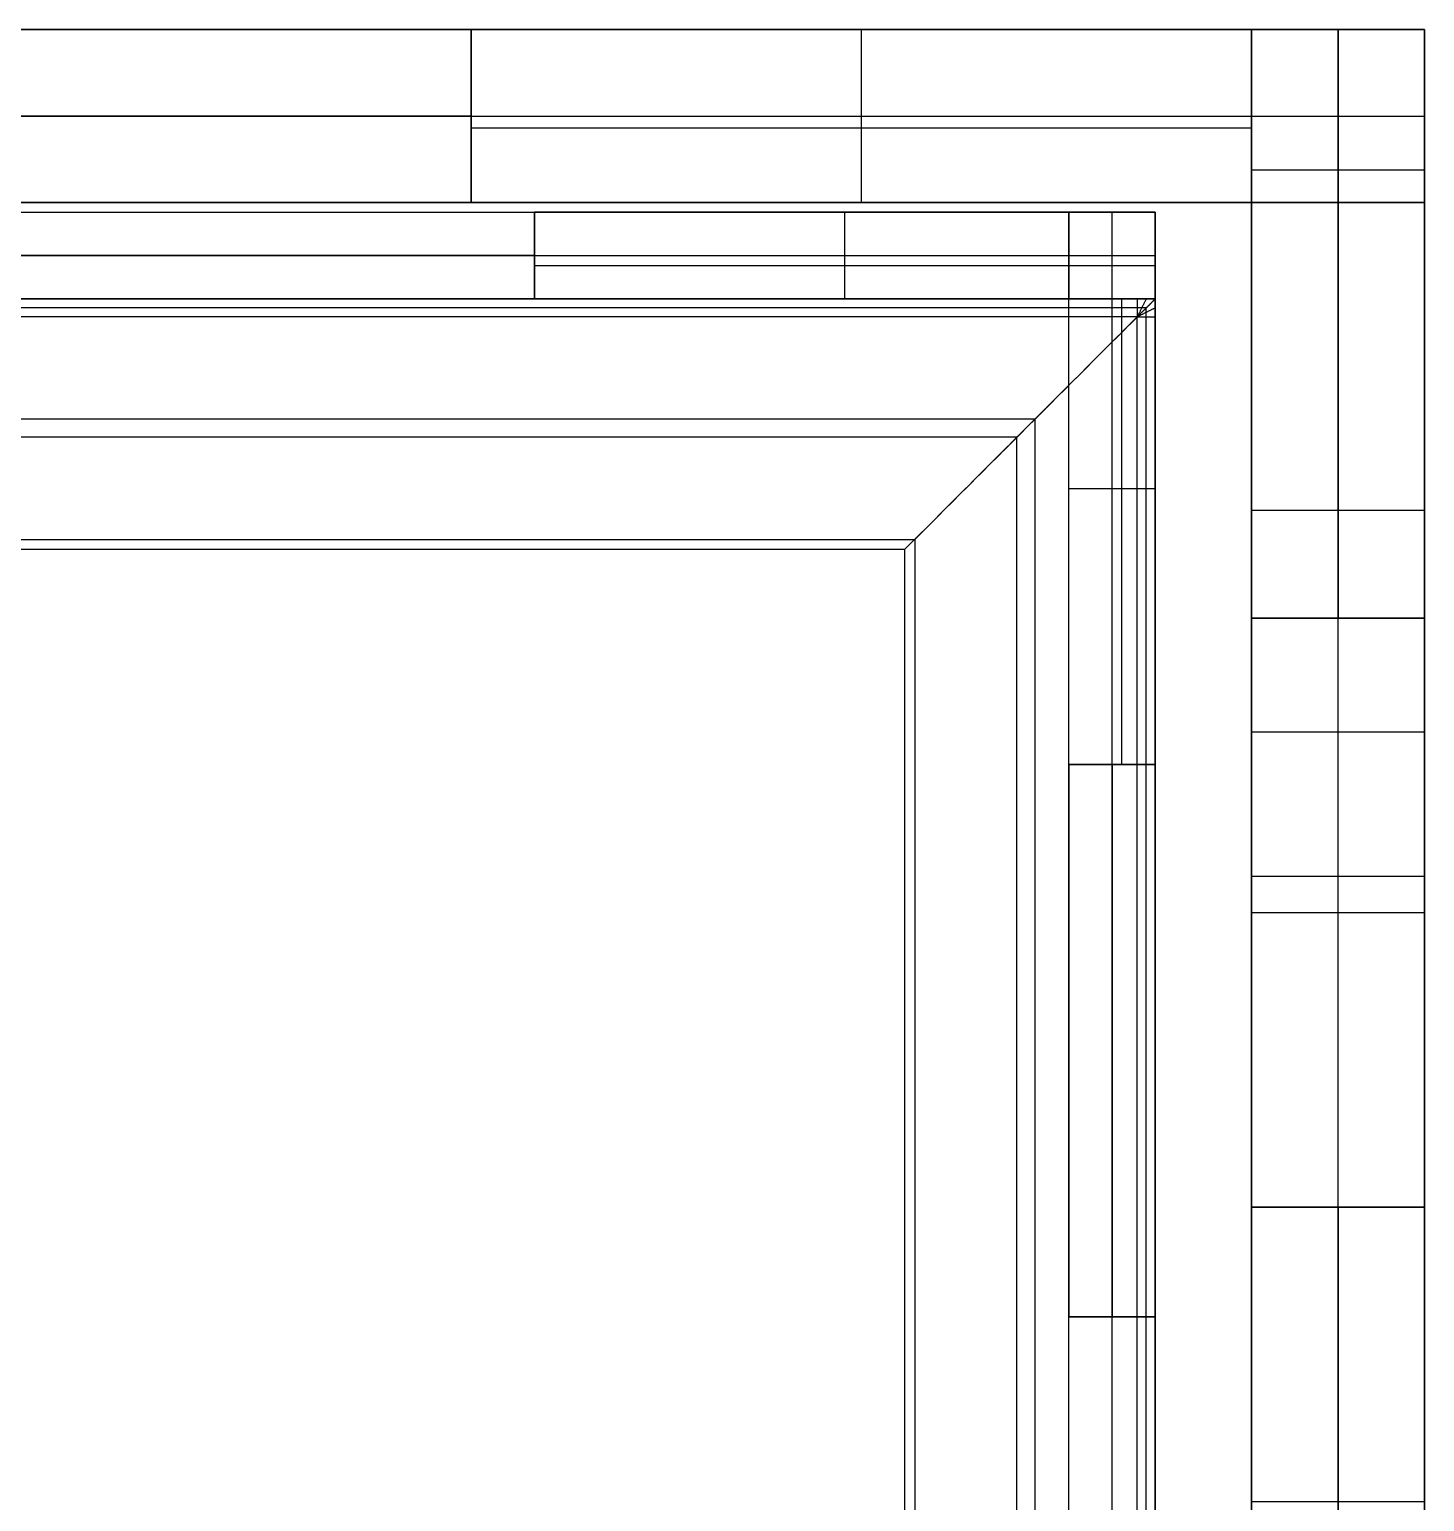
# Model space of a CAD drawing. Header units: millimetres. Extents: x -9556 to -1947, y -3269 to 306.
# Drawn here: x -3080.6 to -2935.5, y 153 to 306 of the extents above; entities that cross this region are included whole.
import ezdxf

# ---------------------------------------------------------------- set-up
doc = ezdxf.new("R2010")
doc.units = ezdxf.units.MM
doc.header["$MEASUREMENT"] = 0
for name, color, linetype, true_color in [('2 TRAY TROLLEY$ASSEMBLED$SINGLE BOX', 7, 'Continuous', 0x000000), ('2 TRAY TROLLEY$ASSEMBLED$TRAY', 7, 'Continuous', 0x000000), ('2 TRAY TROLLEY$ASSEMBLED$TROLLY', 7, 'Continuous', 0x000000)]:
    doc.layers.add(name, color=color, linetype=linetype, true_color=true_color)

msp = doc.modelspace()

# ---------------------------------------------------------------- linework, layer by layer
at = {"layer": '2 TRAY TROLLEY$ASSEMBLED$SINGLE BOX', "color": 96, "true_color": 0x007f00}
for p, q in [((-3673.54, 287, 467), (-2963.54, 287, 467)), ((-3092.64, 287, 100), (-3028.09, 287, 100)), ((-2995.82, 278, 109), (-2995.82, 287, 109)), ((-2972.54, 287, 160.14), (-2972.54, 278, 160.14)), ((-2972.54, 287, 211.29), (-2972.54, 278, 211.29)), ((-2972.54, 278, 313.57), (-2972.54, 287, 313.57)), ((-2972.54, 287, 262.43), (-2972.54, 278, 262.43)), ((-2972.54, 278, 415.86), (-2972.54, 287, 415.86)), ((-2972.54, 287, 364.71), (-2972.54, 278, 364.71)), ((-2972.54, 278, 185.71), (-2972.54, 287, 185.71)), ((-2972.54, 278, 288), (-2972.54, 287, 288)), ((-2972.54, 278, 390.29), (-2972.54, 287, 390.29)), ((-2968.04, 278, 160.14), (-2968.04, 287, 160.14)), ((-2968.04, 278, 211.29), (-2968.04, 287, 211.29)), ((-2968.04, 278, 313.57), (-2968.04, 287, 313.57)), ((-2968.04, 278, 262.43), (-2968.04, 287, 262.43)), ((-2968.04, 278, 415.86), (-2968.04, 287, 415.86)), ((-2968.04, 278, 364.71), (-2968.04, 287, 364.71)), ((-2963.54, 278, 467), (-2963.54, 287, 467)), ((-2963.54, 287, 211.29), (-2963.54, 287, 262.43)), ((-2963.54, 287, 313.57), (-2963.54, 287, 364.71)), ((-2963.54, 287, 415.86), (-2963.54, 287, 467)), ((-2963.54, 287, 109), (-2963.54, 287, 160.14)), ((-3673.54, 282.5, 467), (-2963.54, 282.5, 467)), ((-3028.09, 282.5, 100), (-3092.64, 282.5, 100)), ((-2963.54, 282.5, 467), (-2963.54, 282.5, 415.86)), ((-2963.54, 282.5, 262.43), (-2963.54, 282.5, 211.29)), ((-2963.54, 282.5, 364.71), (-2963.54, 282.5, 313.57)), ((-2963.54, 282.5, 160.14), (-2963.54, 282.5, 109)), ((-2963.54, 281.42, 109), (-3028.09, 281.42, 109)), ((-2963.54, 278, 467), (-3673.54, 278, 467)), ((-3092.64, 278, 100), (-3028.09, 278, 100)), ((-2963.54, 278, 211.29), (-2963.54, 278, 262.43)), ((-2963.54, 278, 313.57), (-2963.54, 278, 364.71)), ((-2963.54, 278, 415.86), (-2963.54, 278, 467)), ((-2963.54, 278, 109), (-2963.54, 278, 160.14))]:
    msp.add_line(p, q, dxfattribs=at)
at = {"layer": '2 TRAY TROLLEY$ASSEMBLED$SINGLE BOX', "color": 6, "true_color": 0xff00ff}
for p, q in [((-2963.54, 287, 100), (-3028.09, 287, 100)), ((-3028.09, 287, 109), (-2963.54, 287, 109)), ((-2963.54, 287, 104.5), (-3028.09, 287, 104.5)), ((-3028.09, 287, 104.5), (-3028.09, 278, 104.5)), ((-2995.82, 287, 100), (-2995.82, 287, 109)), ((-2963.54, 287, 109), (-2963.54, 229.6, 109)), ((-2963.54, 229.6, 100), (-2963.54, 287, 100)), ((-2963.54, 229.6, 104.5), (-2963.54, 287, 104.5)), ((-3028.09, 282.5, 109), (-3028.09, 282.5, 100)), ((-3028.09, 278, 104.5), (-3092.64, 278, 104.5)), ((-3060.36, 278, 109), (-3060.36, 278, 100)), ((-2963.54, 258.3, 100), (-2963.54, 258.3, 109)), ((-2972.54, 229.6, 104.5), (-2972.54, 172.2, 104.5)), ((-2963.54, 229.6, 104.5), (-2972.54, 229.6, 104.5)), ((-2968.04, 229.6, 109), (-2968.04, 229.6, 100)), ((-2972.54, 200.9, 109), (-2972.54, 200.9, 100)), ((-2972.54, 172.2, 104.5), (-2963.54, 172.2, 104.5)), ((-2968.04, 172.2, 109), (-2968.04, 172.2, 100)), ((-2963.54, 114.8, 100), (-2963.54, 172.2, 100)), ((-2963.54, 172.2, 109), (-2963.54, 114.8, 109)), ((-2963.54, 114.8, 104.5), (-2963.54, 172.2, 104.5))]:
    msp.add_line(p, q, dxfattribs=at)
at = {"layer": '2 TRAY TROLLEY$ASSEMBLED$SINGLE BOX', "color": 5, "true_color": 0x0000ff}
for p, q in [((-2972.54, 287, 262.43), (-2972.54, 287, 313.57)), ((-2972.54, 287, 364.71), (-2972.54, 287, 415.86)), ((-2972.54, 287, 160.14), (-2972.54, 287, 211.29)), ((-2972.54, 287, 283.5), (-2963.54, 287, 283.5)), ((-2968.04, 287, 211.29), (-2968.04, 287, 160.14)), ((-2968.04, 287, 313.57), (-2968.04, 287, 262.43)), ((-2968.04, 287, 415.86), (-2968.04, 287, 364.71)), ((-2963.54, 287, 262.43), (-2963.54, 287, 313.57)), ((-2963.54, 287, 364.71), (-2963.54, 287, 415.86)), ((-2963.54, 287, 160.14), (-2963.54, 287, 211.29)), ((-2972.54, 9, 467), (-2972.54, 278, 467)), ((-2972.54, 278, 236.86), (-2963.54, 278, 236.86)), ((-2972.54, 278, 339.14), (-2963.54, 278, 339.14)), ((-2972.54, 278, 441.43), (-2963.54, 278, 441.43)), ((-2972.54, 278, 134.57), (-2963.54, 278, 134.57)), ((-2968.04, 9, 467), (-2968.04, 278, 467)), ((-2967.06, 278, 109), (-2967.06, 229.6, 109)), ((-2963.54, 278, 467), (-2963.54, 9, 467)), ((-2972.54, 258.3, 109), (-2963.54, 258.3, 109)), ((-2972.54, 172.2, 100), (-2972.54, 229.6, 100)), ((-2968.04, 229.6, 100), (-2968.04, 172.2, 100)), ((-2963.54, 172.2, 100), (-2963.54, 229.6, 100))]:
    msp.add_line(p, q, dxfattribs=at)
at = {"layer": '2 TRAY TROLLEY$ASSEMBLED$SINGLE BOX', "color": 96, "true_color": 0x007f00}
for points in [[(-3664.54, 287, 283.5), (-3318.54, 287, 283.5), (-2972.54, 287, 283.5)], [(-3028.09, 287, 100), (-3028.09, 287, 104.5), (-3028.09, 287, 109)], [(-2963.54, 287, 109), (-2995.82, 287, 109), (-3028.09, 287, 109)], [(-3028.09, 278, 100), (-3028.09, 282.5, 100), (-3028.09, 287, 100)], [(-3028.09, 287, 109), (-3028.09, 282.5, 109), (-3028.09, 278, 109)], [(-2963.54, 287, 160.14), (-2968.04, 287, 160.14), (-2972.54, 287, 160.14)], [(-2972.54, 287, 160.14), (-2972.54, 287, 185.71), (-2972.54, 287, 211.29)], [(-2972.54, 287, 211.29), (-2968.04, 287, 211.29), (-2963.54, 287, 211.29)], [(-2972.54, 287, 313.57), (-2968.04, 287, 313.57), (-2963.54, 287, 313.57)], [(-2963.54, 287, 262.43), (-2968.04, 287, 262.43), (-2972.54, 287, 262.43)], [(-2972.54, 287, 262.43), (-2972.54, 287, 288), (-2972.54, 287, 313.57)], [(-2972.54, 287, 415.86), (-2968.04, 287, 415.86), (-2963.54, 287, 415.86)], [(-2963.54, 287, 364.71), (-2968.04, 287, 364.71), (-2972.54, 287, 364.71)], [(-2972.54, 287, 364.71), (-2972.54, 287, 390.29), (-2972.54, 287, 415.86)], [(-2963.54, 278, 160.14), (-2963.54, 282.5, 160.14), (-2963.54, 287, 160.14)], [(-2963.54, 287, 211.29), (-2963.54, 282.5, 211.29), (-2963.54, 278, 211.29)], [(-2963.54, 287, 313.57), (-2963.54, 282.5, 313.57), (-2963.54, 278, 313.57)], [(-2963.54, 287, 262.43), (-2963.54, 282.5, 262.43), (-2963.54, 278, 262.43)], [(-2963.54, 287, 415.86), (-2963.54, 282.5, 415.86), (-2963.54, 278, 415.86)], [(-2963.54, 287, 364.71), (-2963.54, 282.5, 364.71), (-2963.54, 278, 364.71)], [(-2963.54, 278, 109), (-2963.54, 282.5, 109), (-2963.54, 287, 109)], [(-3028.09, 281.42, 109), (-3028.09, 281.42, 104.5), (-3028.09, 281.42, 100)], [(-3664.54, 278, 283.5), (-3318.54, 278, 283.5), (-2972.54, 278, 283.5)], [(-3028.09, 278, 109), (-3028.09, 278, 104.5), (-3028.09, 278, 100)], [(-3028.09, 278, 109), (-2995.82, 278, 109), (-2963.54, 278, 109)], [(-2972.54, 278, 160.14), (-2968.04, 278, 160.14), (-2963.54, 278, 160.14)], [(-2972.54, 278, 211.29), (-2972.54, 278, 185.71), (-2972.54, 278, 160.14)], [(-2963.54, 278, 211.29), (-2968.04, 278, 211.29), (-2972.54, 278, 211.29)], [(-2963.54, 278, 313.57), (-2968.04, 278, 313.57), (-2972.54, 278, 313.57)], [(-2972.54, 278, 262.43), (-2968.04, 278, 262.43), (-2963.54, 278, 262.43)], [(-2972.54, 278, 313.57), (-2972.54, 278, 288), (-2972.54, 278, 262.43)], [(-2963.54, 278, 415.86), (-2968.04, 278, 415.86), (-2972.54, 278, 415.86)], [(-2972.54, 278, 364.71), (-2968.04, 278, 364.71), (-2963.54, 278, 364.71)], [(-2972.54, 278, 415.86), (-2972.54, 278, 390.29), (-2972.54, 278, 364.71)]]:
    msp.add_open_spline(points, degree=2, dxfattribs=at)
at = {"layer": '2 TRAY TROLLEY$ASSEMBLED$SINGLE BOX', "color": 6, "true_color": 0xff00ff}
for points in [[(-3028.09, 278, 100), (-3028.09, 282.5, 100), (-3028.09, 287, 100)], [(-3028.09, 287, 100), (-3028.09, 287, 104.5), (-3028.09, 287, 109)], [(-3028.09, 287, 109), (-3028.09, 282.5, 109), (-3028.09, 278, 109)], [(-2963.54, 287, 109), (-2963.54, 287, 104.5), (-2963.54, 287, 100)], [(-3092.64, 278, 100), (-3060.36, 278, 100), (-3028.09, 278, 100)], [(-3028.09, 278, 109), (-3060.36, 278, 109), (-3092.64, 278, 109)], [(-3028.09, 278, 100), (-3028.09, 278, 104.5), (-3028.09, 278, 109)], [(-2972.54, 229.6, 100), (-2972.54, 200.9, 100), (-2972.54, 172.2, 100)], [(-2963.54, 229.6, 100), (-2968.04, 229.6, 100), (-2972.54, 229.6, 100)], [(-2972.54, 172.2, 109), (-2972.54, 200.9, 109), (-2972.54, 229.6, 109)], [(-2972.54, 229.6, 109), (-2968.04, 229.6, 109), (-2963.54, 229.6, 109)], [(-2972.54, 229.6, 100), (-2972.54, 229.6, 104.5), (-2972.54, 229.6, 109)], [(-2963.54, 229.6, 100), (-2963.54, 229.6, 104.5), (-2963.54, 229.6, 109)], [(-2972.54, 172.2, 100), (-2968.04, 172.2, 100), (-2963.54, 172.2, 100)], [(-2963.54, 172.2, 109), (-2968.04, 172.2, 109), (-2972.54, 172.2, 109)], [(-2972.54, 172.2, 100), (-2972.54, 172.2, 104.5), (-2972.54, 172.2, 109)], [(-2963.54, 172.2, 109), (-2963.54, 172.2, 104.5), (-2963.54, 172.2, 100)]]:
    msp.add_open_spline(points, degree=2, dxfattribs=at)
at = {"layer": '2 TRAY TROLLEY$ASSEMBLED$SINGLE BOX', "color": 5, "true_color": 0x0000ff}
for points in [[(-2963.54, 287, 262.43), (-2968.04, 287, 262.43), (-2972.54, 287, 262.43)], [(-2972.54, 287, 211.29), (-2968.04, 287, 211.29), (-2963.54, 287, 211.29)], [(-2972.54, 287, 262.43), (-2972.54, 282.5, 262.43), (-2972.54, 278, 262.43)], [(-2972.54, 278, 211.29), (-2972.54, 282.5, 211.29), (-2972.54, 287, 211.29)], [(-2963.54, 287, 364.71), (-2968.04, 287, 364.71), (-2972.54, 287, 364.71)], [(-2972.54, 287, 313.57), (-2968.04, 287, 313.57), (-2963.54, 287, 313.57)], [(-2972.54, 287, 364.71), (-2972.54, 282.5, 364.71), (-2972.54, 278, 364.71)], [(-2972.54, 278, 313.57), (-2972.54, 282.5, 313.57), (-2972.54, 287, 313.57)], [(-2972.54, 287, 415.86), (-2968.04, 287, 415.86), (-2963.54, 287, 415.86)], [(-2972.54, 278, 415.86), (-2972.54, 282.5, 415.86), (-2972.54, 287, 415.86)], [(-2963.54, 287, 160.14), (-2968.04, 287, 160.14), (-2972.54, 287, 160.14)], [(-2972.54, 287, 160.14), (-2972.54, 282.5, 160.14), (-2972.54, 278, 160.14)], [(-2972.54, 0, 283.5), (-2972.54, 143.5, 283.5), (-2972.54, 287, 283.5)], [(-2963.54, 278, 262.43), (-2963.54, 282.5, 262.43), (-2963.54, 287, 262.43)], [(-2963.54, 287, 211.29), (-2963.54, 282.5, 211.29), (-2963.54, 278, 211.29)], [(-2963.54, 278, 364.71), (-2963.54, 282.5, 364.71), (-2963.54, 287, 364.71)], [(-2963.54, 287, 313.57), (-2963.54, 282.5, 313.57), (-2963.54, 278, 313.57)], [(-2963.54, 287, 415.86), (-2963.54, 282.5, 415.86), (-2963.54, 278, 415.86)], [(-2963.54, 278, 160.14), (-2963.54, 282.5, 160.14), (-2963.54, 287, 160.14)], [(-2963.54, 0, 283.5), (-2963.54, 143.5, 283.5), (-2963.54, 287, 283.5)], [(-2972.54, 229.6, 109), (-2972.54, 253.8, 109), (-2972.54, 278, 109)], [(-2972.54, 278, 211.29), (-2972.54, 278, 236.86), (-2972.54, 278, 262.43)], [(-2972.54, 278, 262.43), (-2968.04, 278, 262.43), (-2963.54, 278, 262.43)], [(-2963.54, 278, 211.29), (-2968.04, 278, 211.29), (-2972.54, 278, 211.29)], [(-2972.54, 278, 313.57), (-2972.54, 278, 339.14), (-2972.54, 278, 364.71)], [(-2972.54, 278, 364.71), (-2968.04, 278, 364.71), (-2963.54, 278, 364.71)], [(-2963.54, 278, 313.57), (-2968.04, 278, 313.57), (-2972.54, 278, 313.57)], [(-2972.54, 278, 467), (-2968.04, 278, 467), (-2963.54, 278, 467)], [(-2972.54, 278, 415.86), (-2972.54, 278, 441.43), (-2972.54, 278, 467)], [(-2963.54, 278, 415.86), (-2968.04, 278, 415.86), (-2972.54, 278, 415.86)], [(-2963.54, 278, 109), (-2968.04, 278, 109), (-2972.54, 278, 109)], [(-2972.54, 278, 109), (-2972.54, 278, 134.57), (-2972.54, 278, 160.14)], [(-2972.54, 278, 160.14), (-2968.04, 278, 160.14), (-2963.54, 278, 160.14)], [(-2963.54, 278, 262.43), (-2963.54, 278, 236.86), (-2963.54, 278, 211.29)], [(-2963.54, 278, 364.71), (-2963.54, 278, 339.14), (-2963.54, 278, 313.57)], [(-2963.54, 278, 467), (-2963.54, 278, 441.43), (-2963.54, 278, 415.86)], [(-2963.54, 278, 160.14), (-2963.54, 278, 134.57), (-2963.54, 278, 109)], [(-2963.54, 278, 109), (-2963.54, 253.8, 109), (-2963.54, 229.6, 109)], [(-2972.54, 229.6, 109), (-2972.54, 229.6, 104.5), (-2972.54, 229.6, 100)], [(-2972.54, 229.6, 100), (-2968.04, 229.6, 100), (-2963.54, 229.6, 100)], [(-2963.54, 229.6, 109), (-2968.04, 229.6, 109), (-2972.54, 229.6, 109)], [(-2967.06, 229.6, 109), (-2967.06, 229.6, 104.5), (-2967.06, 229.6, 100)], [(-2963.54, 229.6, 100), (-2963.54, 229.6, 104.5), (-2963.54, 229.6, 109)], [(-2972.54, 172.2, 100), (-2972.54, 172.2, 104.5), (-2972.54, 172.2, 109)], [(-2972.54, 114.8, 109), (-2972.54, 143.5, 109), (-2972.54, 172.2, 109)], [(-2963.54, 172.2, 100), (-2968.04, 172.2, 100), (-2972.54, 172.2, 100)], [(-2972.54, 172.2, 109), (-2968.04, 172.2, 109), (-2963.54, 172.2, 109)], [(-2963.54, 172.2, 109), (-2963.54, 172.2, 104.5), (-2963.54, 172.2, 100)], [(-2963.54, 172.2, 109), (-2963.54, 143.5, 109), (-2963.54, 114.8, 109)]]:
    msp.add_open_spline(points, degree=2, dxfattribs=at)
at = {"layer": '2 TRAY TROLLEY$ASSEMBLED$TRAY', "color": 1, "true_color": 0xff0000}
for points, degree in [([(-2965.42, 278, 520), (-3138.54, 278, 520), (-3311.67, 278, 520)], 2), ([(-2965.42, 277.06, 521.17), (-3138.54, 277.06, 521.17), (-3311.67, 277.06, 521.17)], 2), ([(-2988.54, 253, 500), (-2980.21, 261.33, 506.67), (-2971.88, 269.67, 513.33), (-2963.54, 278, 520)], 3), ([(-2963.54, 278, 520), (-2964.48, 277.06, 521.17), (-2965.42, 276.13, 522.34)], 2), ([(-2963.54, 278, 520), (-2964.48, 278, 520), (-2965.42, 278, 520)], 2), ([(-2965.42, 278, 520), (-2965.42, 277.06, 521.17), (-2965.42, 276.13, 522.34)], 2), ([(-2964.48, 278, 520), (-2964.95, 277.06, 521.17), (-2965.42, 276.13, 522.34)], 2), ([(-2963.54, 277.06, 520), (-2964.48, 276.59, 521.17), (-2965.42, 276.13, 522.34)], 2), ([(-2964.48, 277.06, 521.17), (-2964.95, 277.06, 521.17), (-2965.42, 277.06, 521.17)], 2), ([(-2964.48, 276.13, 521.17), (-2964.48, 276.59, 521.17), (-2964.48, 277.06, 521.17)], 2), ([(-2963.54, 276.13, 520), (-2963.54, 277.06, 520), (-2963.54, 278, 520)], 2), ([(-2965.42, 276.13, 522.34), (-3138.54, 276.13, 522.34), (-3311.67, 276.13, 522.34)], 2), ([(-2965.42, 276.13, 522.34), (-2973.48, 268.07, 515.9), (-2981.54, 260.01, 509.45), (-2989.6, 251.95, 503)], 3), ([(-2965.42, 276.13, 522.34), (-2964.48, 276.13, 521.17), (-2963.54, 276.13, 520)], 2), ([(-2965.42, 29.87, 522.34), (-2965.42, 153, 522.34), (-2965.42, 276.13, 522.34)], 2), ([(-2964.48, 29.87, 521.17), (-2964.48, 153, 521.17), (-2964.48, 276.13, 521.17)], 2), ([(-2963.54, 29.87, 520), (-2963.54, 153, 520), (-2963.54, 276.13, 520)], 2), ([(-2976.04, 265.5, 510), (-3138.54, 265.5, 510), (-3301.04, 265.5, 510)], 2), ([(-2976.04, 40.5, 510), (-2976.04, 153, 510), (-2976.04, 265.5, 510)], 2), ([(-2977.92, 263.63, 512.34), (-3138.54, 263.63, 512.34), (-3299.17, 263.63, 512.34)], 2), ([(-2977.92, 42.37, 512.34), (-2977.92, 153, 512.34), (-2977.92, 263.63, 512.34)], 2), ([(-3288.54, 253, 500), (-3138.54, 253, 500), (-2988.54, 253, 500)], 2), ([(-2988.54, 253, 500), (-2988.54, 153, 500), (-2988.54, 53, 500)], 2), ([(-2989.6, 251.95, 503), (-3138.54, 251.95, 503), (-3287.49, 251.95, 503)], 2), ([(-2989.6, 251.95, 503), (-2989.6, 153, 503), (-2989.6, 54.05, 503)], 2)]:
    msp.add_open_spline(points, degree=degree, dxfattribs=at)
at = {"layer": '2 TRAY TROLLEY$ASSEMBLED$TROLLY', "color": 6, "true_color": 0xff00ff}
for p, q in [((-2953.54, 306, 116), (-3683.54, 306, 116)), ((-2953.54, 306, 516), (-3683.54, 306, 516)), ((-2994.1, 288, 100), (-2994.1, 306, 100)), ((-2994.1, 288, 500), (-2994.1, 306, 500)), ((-3701.54, 297, 150), (-2935.54, 297, 150)), ((-3701.54, 297, 550), (-2935.54, 297, 550)), ((-3034.66, 297, 82), (-3115.77, 297, 82)), ((-3034.66, 297, 482), (-3115.77, 297, 482)), ((-2935.54, 297, 150), (-2935.54, 297, 116)), ((-2935.54, 297, 550), (-2935.54, 297, 516)), ((-3034.66, 295.77, 100), (-2953.54, 295.77, 100)), ((-3034.66, 295.77, 500), (-2953.54, 295.77, 500)), ((-2953.54, 288, 116), (-3683.54, 288, 116)), ((-2953.54, 288, 516), (-3683.54, 288, 516))]:
    msp.add_line(p, q, dxfattribs=at)
at = {"layer": '2 TRAY TROLLEY$ASSEMBLED$TROLLY', "color": 5, "true_color": 0x0000ff}
for p, q in [((-2953.54, 306, 91), (-3034.66, 306, 91)), ((-2953.54, 306, 491), (-3034.66, 306, 491)), ((-3034.66, 297, 100), (-3034.66, 297, 82)), ((-3034.66, 297, 500), (-3034.66, 297, 482)), ((-3075.21, 288, 100), (-3075.21, 288, 82)), ((-3075.21, 288, 500), (-3075.21, 288, 482)), ((-3034.66, 288, 82), (-3034.66, 288, 100)), ((-3034.66, 288, 482), (-3034.66, 288, 500))]:
    msp.add_line(p, q, dxfattribs=at)
at = {"layer": '2 TRAY TROLLEY$ASSEMBLED$TROLLY', "color": 96, "true_color": 0x007f00}
for p, q in [((-2935.54, 306, 550), (-2953.54, 306, 550)), ((-2953.54, 306, 341), (-2953.54, 0, 341)), ((-2953.54, 306, 341), (-2935.54, 306, 341)), ((-2944.54, 306, 116), (-2944.54, 306, 82)), ((-2944.54, 306, 516), (-2944.54, 306, 150)), ((-2935.54, 306, 341), (-2935.54, 0, 341)), ((-2953.54, 297, 150), (-2935.54, 297, 150)), ((-2953.54, 297, 116), (-2935.54, 297, 116)), ((-2953.54, 297, 550), (-2935.54, 297, 550)), ((-2953.54, 297, 516), (-2935.54, 297, 516)), ((-2953.54, 288, 116), (-2935.54, 288, 116)), ((-2935.54, 288, 150), (-2953.54, 288, 150)), ((-2953.54, 288, 516), (-2935.54, 288, 516)), ((-2935.54, 288, 550), (-2953.54, 288, 550)), ((-2953.54, 288, 133), (-2935.54, 288, 133)), ((-2953.54, 288, 533), (-2935.54, 288, 533)), ((-2935.54, 244.8, 100), (-2953.54, 244.8, 100)), ((-2935.54, 244.8, 500), (-2953.54, 244.8, 500)), ((-2953.54, 244.8, 482), (-2935.54, 244.8, 482)), ((-2935.54, 244.8, 91), (-2953.54, 244.8, 91)), ((-2935.54, 244.8, 491), (-2953.54, 244.8, 491)), ((-2935.54, 214.2, 100), (-2953.54, 214.2, 100)), ((-2935.54, 214.2, 482), (-2953.54, 214.2, 482)), ((-2935.54, 214.2, 500), (-2953.54, 214.2, 500)), ((-2953.54, 183.6, 100), (-2935.54, 183.6, 100)), ((-2953.54, 183.6, 482), (-2935.54, 183.6, 482)), ((-2953.54, 183.6, 500), (-2935.54, 183.6, 500)), ((-2935.54, 183.6, 91), (-2953.54, 183.6, 91)), ((-2935.54, 183.6, 491), (-2953.54, 183.6, 491)), ((-2953.54, 153, 82), (-2953.54, 153, 540)), ((-2953.54, 153, 570), (-2953.54, 153, 600)), ((-2935.54, 153, 82), (-2935.54, 153, 540)), ((-2935.54, 153, 570), (-2935.54, 153, 600))]:
    msp.add_line(p, q, dxfattribs=at)
at = {"layer": '2 TRAY TROLLEY$ASSEMBLED$TROLLY', "color": 6, "true_color": 0xff00ff}
for points in [[(-3701.54, 306, 150), (-3318.54, 306, 150), (-2935.54, 306, 150)], [(-3701.54, 306, 550), (-3318.54, 306, 550), (-2935.54, 306, 550)], [(-3034.66, 306, 82), (-3075.21, 306, 82), (-3115.77, 306, 82)], [(-3034.66, 306, 482), (-3075.21, 306, 482), (-3115.77, 306, 482)], [(-3034.66, 306, 82), (-3034.66, 297, 82), (-3034.66, 288, 82)], [(-3034.66, 306, 100), (-3034.66, 306, 91), (-3034.66, 306, 82)], [(-3034.66, 306, 100), (-2994.1, 306, 100), (-2953.54, 306, 100)], [(-3034.66, 288, 100), (-3034.66, 297, 100), (-3034.66, 306, 100)], [(-3034.66, 306, 482), (-3034.66, 297, 482), (-3034.66, 288, 482)], [(-3034.66, 306, 500), (-3034.66, 306, 491), (-3034.66, 306, 482)], [(-3034.66, 306, 500), (-2994.1, 306, 500), (-2953.54, 306, 500)], [(-3034.66, 288, 500), (-3034.66, 297, 500), (-3034.66, 306, 500)], [(-2953.54, 306, 116), (-2953.54, 306, 108), (-2953.54, 306, 100)], [(-2953.54, 306, 116), (-2944.54, 306, 116), (-2935.54, 306, 116)], [(-2953.54, 288, 116), (-2953.54, 297, 116), (-2953.54, 306, 116)], [(-2953.54, 306, 100), (-2953.54, 297, 100), (-2953.54, 288, 100)], [(-2953.54, 306, 516), (-2953.54, 306, 508), (-2953.54, 306, 500)], [(-2953.54, 306, 516), (-2944.54, 306, 516), (-2935.54, 306, 516)], [(-2953.54, 288, 516), (-2953.54, 297, 516), (-2953.54, 306, 516)], [(-2953.54, 306, 500), (-2953.54, 297, 500), (-2953.54, 288, 500)], [(-2935.54, 288, 150), (-2935.54, 297, 150), (-2935.54, 306, 150)], [(-2935.54, 306, 150), (-2935.54, 306, 133), (-2935.54, 306, 116)], [(-2935.54, 306, 116), (-2935.54, 297, 116), (-2935.54, 288, 116)], [(-2935.54, 288, 550), (-2935.54, 297, 550), (-2935.54, 306, 550)], [(-2935.54, 306, 550), (-2935.54, 306, 533), (-2935.54, 306, 516)], [(-2935.54, 306, 516), (-2935.54, 297, 516), (-2935.54, 288, 516)], [(-3034.66, 295.77, 100), (-3034.66, 295.77, 91), (-3034.66, 295.77, 82)], [(-3034.66, 295.77, 500), (-3034.66, 295.77, 491), (-3034.66, 295.77, 482)], [(-3701.54, 288, 150), (-3318.54, 288, 150), (-2935.54, 288, 150)], [(-3701.54, 288, 550), (-3318.54, 288, 550), (-2935.54, 288, 550)], [(-3034.66, 288, 82), (-3075.21, 288, 82), (-3115.77, 288, 82)], [(-3034.66, 288, 482), (-3075.21, 288, 482), (-3115.77, 288, 482)], [(-3034.66, 288, 82), (-3034.66, 288, 91), (-3034.66, 288, 100)], [(-2953.54, 288, 100), (-2994.1, 288, 100), (-3034.66, 288, 100)], [(-3034.66, 288, 482), (-3034.66, 288, 491), (-3034.66, 288, 500)], [(-2953.54, 288, 500), (-2994.1, 288, 500), (-3034.66, 288, 500)], [(-2935.54, 288, 116), (-2944.54, 288, 116), (-2953.54, 288, 116)], [(-2953.54, 288, 100), (-2953.54, 288, 108), (-2953.54, 288, 116)], [(-2935.54, 288, 516), (-2944.54, 288, 516), (-2953.54, 288, 516)], [(-2953.54, 288, 500), (-2953.54, 288, 508), (-2953.54, 288, 516)], [(-2935.54, 288, 150), (-2935.54, 288, 133), (-2935.54, 288, 116)], [(-2935.54, 288, 550), (-2935.54, 288, 533), (-2935.54, 288, 516)]]:
    msp.add_open_spline(points, degree=2, dxfattribs=at)
at = {"layer": '2 TRAY TROLLEY$ASSEMBLED$TROLLY', "color": 5, "true_color": 0x0000ff}
for points in [[(-2953.54, 306, 100), (-2994.1, 306, 100), (-3034.66, 306, 100)], [(-2953.54, 306, 82), (-2994.1, 306, 82), (-3034.66, 306, 82)], [(-3034.66, 306, 100), (-3034.66, 297, 100), (-3034.66, 288, 100)], [(-3034.66, 288, 82), (-3034.66, 297, 82), (-3034.66, 306, 82)], [(-3034.66, 306, 82), (-3034.66, 306, 91), (-3034.66, 306, 100)], [(-2953.54, 306, 500), (-2994.1, 306, 500), (-3034.66, 306, 500)], [(-2953.54, 306, 482), (-2994.1, 306, 482), (-3034.66, 306, 482)], [(-3034.66, 306, 500), (-3034.66, 297, 500), (-3034.66, 288, 500)], [(-3034.66, 288, 482), (-3034.66, 297, 482), (-3034.66, 306, 482)], [(-3034.66, 306, 482), (-3034.66, 306, 491), (-3034.66, 306, 500)], [(-2953.54, 244.8, 100), (-2953.54, 275.4, 100), (-2953.54, 306, 100)], [(-2953.54, 306, 82), (-2953.54, 275.4, 82), (-2953.54, 244.8, 82)], [(-2953.54, 306, 100), (-2953.54, 306, 91), (-2953.54, 306, 82)], [(-2953.54, 244.8, 500), (-2953.54, 275.4, 500), (-2953.54, 306, 500)], [(-2953.54, 306, 482), (-2953.54, 275.4, 482), (-2953.54, 244.8, 482)], [(-2953.54, 306, 500), (-2953.54, 306, 491), (-2953.54, 306, 482)], [(-3034.66, 288, 100), (-3075.21, 288, 100), (-3115.77, 288, 100)], [(-3115.77, 288, 82), (-3075.21, 288, 82), (-3034.66, 288, 82)], [(-3034.66, 288, 500), (-3075.21, 288, 500), (-3115.77, 288, 500)], [(-3115.77, 288, 482), (-3075.21, 288, 482), (-3034.66, 288, 482)], [(-2953.54, 275.4, 100), (-2953.54, 275.4, 91), (-2953.54, 275.4, 82)], [(-2953.54, 275.4, 500), (-2953.54, 275.4, 491), (-2953.54, 275.4, 482)], [(-2935.54, 244.8, 100), (-2944.54, 244.8, 100), (-2953.54, 244.8, 100)], [(-2953.54, 244.8, 82), (-2944.54, 244.8, 82), (-2935.54, 244.8, 82)], [(-2953.54, 244.8, 100), (-2953.54, 244.8, 91), (-2953.54, 244.8, 82)], [(-2935.54, 244.8, 500), (-2944.54, 244.8, 500), (-2953.54, 244.8, 500)], [(-2953.54, 244.8, 482), (-2944.54, 244.8, 482), (-2935.54, 244.8, 482)], [(-2953.54, 244.8, 500), (-2953.54, 244.8, 491), (-2953.54, 244.8, 482)], [(-2935.54, 244.8, 82), (-2935.54, 244.8, 91), (-2935.54, 244.8, 100)], [(-2935.54, 183.6, 100), (-2935.54, 214.2, 100), (-2935.54, 244.8, 100)], [(-2935.54, 183.6, 82), (-2935.54, 214.2, 82), (-2935.54, 244.8, 82)], [(-2935.54, 183.6, 91), (-2935.54, 214.2, 91), (-2935.54, 244.8, 91)], [(-2935.54, 244.8, 482), (-2935.54, 244.8, 491), (-2935.54, 244.8, 500)], [(-2935.54, 183.6, 500), (-2935.54, 214.2, 500), (-2935.54, 244.8, 500)], [(-2935.54, 183.6, 482), (-2935.54, 214.2, 482), (-2935.54, 244.8, 482)], [(-2935.54, 183.6, 491), (-2935.54, 214.2, 491), (-2935.54, 244.8, 491)], [(-2953.54, 183.6, 100), (-2944.54, 183.6, 100), (-2935.54, 183.6, 100)], [(-2953.54, 122.4, 100), (-2953.54, 153, 100), (-2953.54, 183.6, 100)], [(-2935.54, 183.6, 82), (-2944.54, 183.6, 82), (-2953.54, 183.6, 82)], [(-2953.54, 183.6, 82), (-2953.54, 153, 82), (-2953.54, 122.4, 82)], [(-2953.54, 183.6, 100), (-2953.54, 183.6, 91), (-2953.54, 183.6, 82)], [(-2953.54, 183.6, 500), (-2944.54, 183.6, 500), (-2935.54, 183.6, 500)], [(-2953.54, 122.4, 500), (-2953.54, 153, 500), (-2953.54, 183.6, 500)], [(-2935.54, 183.6, 482), (-2944.54, 183.6, 482), (-2953.54, 183.6, 482)], [(-2953.54, 183.6, 482), (-2953.54, 153, 482), (-2953.54, 122.4, 482)], [(-2953.54, 183.6, 500), (-2953.54, 183.6, 491), (-2953.54, 183.6, 482)], [(-2935.54, 183.6, 100), (-2935.54, 183.6, 91), (-2935.54, 183.6, 82)], [(-2935.54, 183.6, 500), (-2935.54, 183.6, 491), (-2935.54, 183.6, 482)]]:
    msp.add_open_spline(points, degree=2, dxfattribs=at)
at = {"layer": '2 TRAY TROLLEY$ASSEMBLED$TROLLY', "color": 96, "true_color": 0x007f00}
for points in [[(-2953.54, 306, 82), (-2953.54, 275.4, 82), (-2953.54, 244.8, 82)], [(-2953.54, 306, 82), (-2944.54, 306, 82), (-2935.54, 306, 82)], [(-2935.54, 306, 150), (-2944.54, 306, 150), (-2953.54, 306, 150)], [(-2935.54, 306, 116), (-2944.54, 306, 116), (-2953.54, 306, 116)], [(-2953.54, 288, 150), (-2953.54, 297, 150), (-2953.54, 306, 150)], [(-2953.54, 306, 116), (-2953.54, 297, 116), (-2953.54, 288, 116)], [(-2953.54, 306, 116), (-2953.54, 306, 99), (-2953.54, 306, 82)], [(-2953.54, 288, 550), (-2953.54, 297, 550), (-2953.54, 306, 550)], [(-2953.54, 306, 516), (-2953.54, 297, 516), (-2953.54, 288, 516)], [(-2935.54, 306, 516), (-2944.54, 306, 516), (-2953.54, 306, 516)], [(-2953.54, 306, 516), (-2953.54, 306, 333), (-2953.54, 306, 150)], [(-2944.54, 306, 82), (-2944.54, 275.4, 82), (-2944.54, 244.8, 82)], [(-2935.54, 306, 82), (-2935.54, 275.4, 82), (-2935.54, 244.8, 82)], [(-2935.54, 306, 150), (-2935.54, 297, 150), (-2935.54, 288, 150)], [(-2935.54, 288, 116), (-2935.54, 297, 116), (-2935.54, 306, 116)], [(-2935.54, 306, 116), (-2935.54, 306, 99), (-2935.54, 306, 82)], [(-2935.54, 306, 550), (-2935.54, 297, 550), (-2935.54, 288, 550)], [(-2935.54, 288, 516), (-2935.54, 297, 516), (-2935.54, 306, 516)], [(-2935.54, 306, 516), (-2935.54, 306, 333), (-2935.54, 306, 150)], [(-2935.54, 291.36, 585.36), (-2944.54, 291.36, 585.36), (-2953.54, 291.36, 585.36)], [(-2953.54, 288, 116), (-2953.54, 288, 133), (-2953.54, 288, 150)], [(-2953.54, 288, 516), (-2953.54, 288, 533), (-2953.54, 288, 550)], [(-2935.54, 288, 150), (-2935.54, 288, 133), (-2935.54, 288, 116)], [(-2935.54, 288, 550), (-2935.54, 288, 533), (-2935.54, 288, 516)], [(-2953.54, 50, 600), (-2953.54, 153, 600), (-2953.54, 256, 600)], [(-2935.54, 256, 600), (-2944.54, 256, 600), (-2953.54, 256, 600)], [(-2944.54, 50, 600), (-2944.54, 153, 600), (-2944.54, 256, 600)], [(-2935.54, 50, 600), (-2935.54, 153, 600), (-2935.54, 256, 600)], [(-2953.54, 244.8, 82), (-2944.54, 244.8, 82), (-2935.54, 244.8, 82)], [(-2953.54, 244.8, 100), (-2953.54, 244.8, 91), (-2953.54, 244.8, 82)], [(-2953.54, 183.6, 100), (-2953.54, 214.2, 100), (-2953.54, 244.8, 100)], [(-2953.54, 244.8, 500), (-2953.54, 244.8, 491), (-2953.54, 244.8, 482)], [(-2953.54, 244.8, 482), (-2953.54, 214.2, 482), (-2953.54, 183.6, 482)], [(-2953.54, 183.6, 500), (-2953.54, 214.2, 500), (-2953.54, 244.8, 500)], [(-2935.54, 244.8, 82), (-2935.54, 244.8, 91), (-2935.54, 244.8, 100)], [(-2935.54, 244.8, 100), (-2935.54, 214.2, 100), (-2935.54, 183.6, 100)], [(-2935.54, 244.8, 482), (-2935.54, 244.8, 491), (-2935.54, 244.8, 500)], [(-2935.54, 183.6, 482), (-2935.54, 214.2, 482), (-2935.54, 244.8, 482)], [(-2935.54, 244.8, 500), (-2935.54, 214.2, 500), (-2935.54, 183.6, 500)], [(-2953.54, 233, 555), (-2944.54, 233, 555), (-2935.54, 233, 555)], [(-2953.54, 88, 570), (-2953.54, 153, 570), (-2953.54, 218, 570)], [(-2953.54, 218, 540), (-2953.54, 153, 540), (-2953.54, 88, 540)], [(-2953.54, 218, 570), (-2944.54, 218, 570), (-2935.54, 218, 570)], [(-2953.54, 218, 540), (-2944.54, 218, 540), (-2935.54, 218, 540)], [(-2935.54, 218, 570), (-2935.54, 153, 570), (-2935.54, 88, 570)], [(-2935.54, 88, 540), (-2935.54, 153, 540), (-2935.54, 218, 540)], [(-2953.54, 183.6, 82), (-2944.54, 183.6, 82), (-2935.54, 183.6, 82)], [(-2953.54, 183.6, 82), (-2953.54, 183.6, 91), (-2953.54, 183.6, 100)], [(-2953.54, 183.6, 82), (-2953.54, 153, 82), (-2953.54, 122.4, 82)], [(-2953.54, 183.6, 482), (-2953.54, 183.6, 491), (-2953.54, 183.6, 500)], [(-2944.54, 183.6, 82), (-2944.54, 153, 82), (-2944.54, 122.4, 82)], [(-2935.54, 183.6, 100), (-2935.54, 183.6, 91), (-2935.54, 183.6, 82)], [(-2935.54, 183.6, 82), (-2935.54, 153, 82), (-2935.54, 122.4, 82)], [(-2935.54, 183.6, 500), (-2935.54, 183.6, 491), (-2935.54, 183.6, 482)], [(-2953.54, 153, 570), (-2944.54, 153, 570), (-2935.54, 153, 570)], [(-2953.54, 153, 540), (-2944.54, 153, 540), (-2935.54, 153, 540)], [(-2953.54, 153, 600), (-2944.54, 153, 600), (-2935.54, 153, 600)], [(-2953.54, 153, 82), (-2944.54, 153, 82), (-2935.54, 153, 82)]]:
    msp.add_open_spline(points, degree=2, dxfattribs=at)
for points in [[(-2953.54, 306, 550), (-2953.54, 306, 600), (-2953.54, 256, 600)], [(-2944.54, 256, 600), (-2944.54, 306, 600), (-2944.54, 306, 550)], [(-2935.54, 256, 600), (-2935.54, 306, 600), (-2935.54, 306, 550)]]:
    msp.add_rational_spline(points, [1, 0.707106781187, 1], degree=2, dxfattribs=at)
for points, knots in [([(-2953.54, 218, 570), (-2953.54, 233, 570), (-2953.54, 233, 555), (-2953.54, 233, 540), (-2953.54, 218, 540)], [-187.809725, -187.809725, -187.809725, -164.24778, -164.24778, -140.685835, -140.685835, -140.685835]), ([(-2935.54, 218, 540), (-2935.54, 233, 540), (-2935.54, 233, 555), (-2935.54, 233, 570), (-2935.54, 218, 570)], [140.685835, 140.685835, 140.685835, 164.24778, 164.24778, 187.809725, 187.809725, 187.809725])]:
    msp.add_rational_spline(points, [1, 0.707106781187, 1, 0.707106781187, 1], degree=2, knots=knots, dxfattribs=at)

doc.saveas('drawing.dxf')
